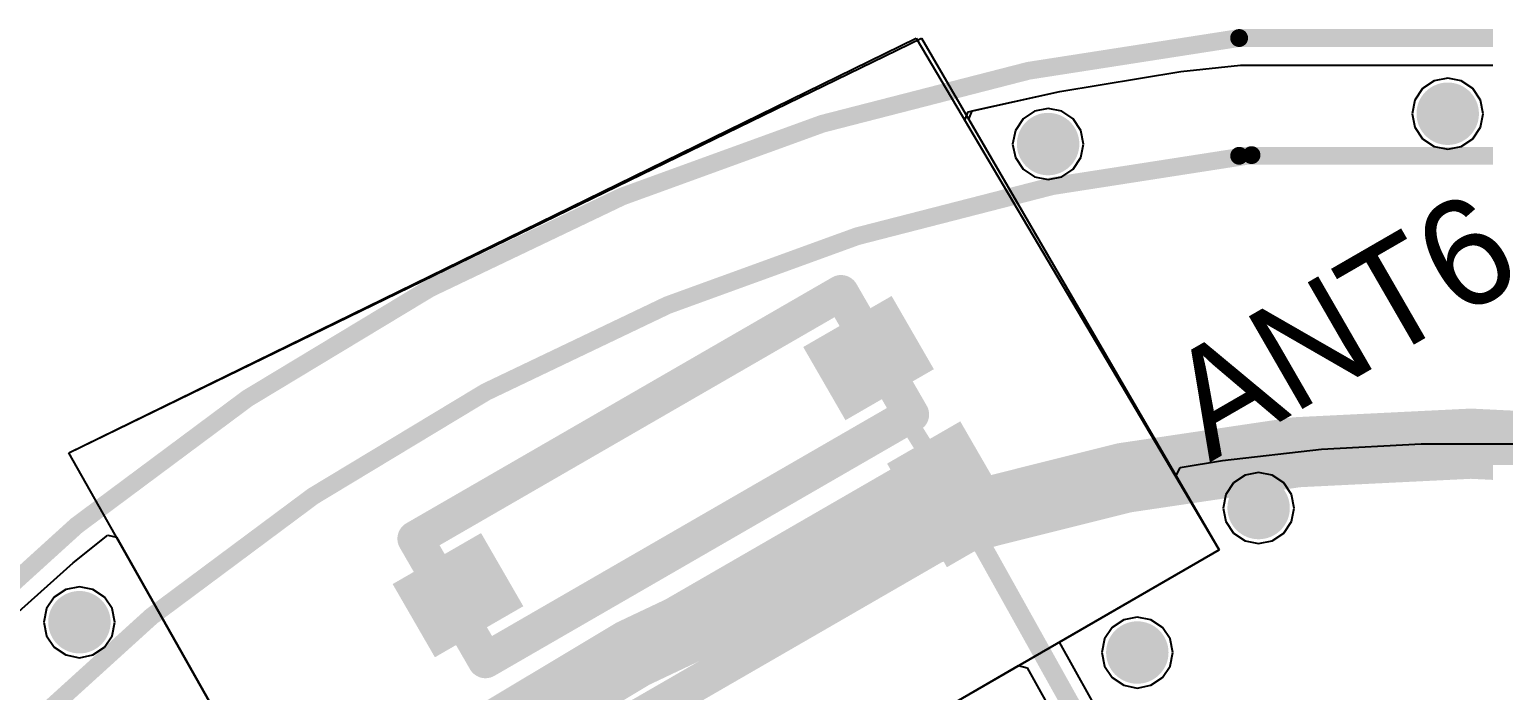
# Model space of a CAD drawing. Header units: millimetres. Extents: x 1.42 to 4.09, y 1.63 to 4.12.
# Drawn here: x 1.952 to 2.767, y 3.718 to 4.088 of the extents above; entities that cross this region are included whole.
import ezdxf

# ---------------------------------------------------------------- set-up
doc = ezdxf.new("R2010")
doc.units = ezdxf.units.MM
doc.header["$MEASUREMENT"] = 0
for name, color, linetype in [('BottomLayer', 5, 'Continuous'), ('BottomSolder', 6, 'Continuous'), ('Mechanical1', 6, 'Continuous'), ('Mechanical13', 56, 'Continuous'), ('Mechanical3', 76, 'Continuous'), ('MidLayer1', 16, 'Continuous'), ('MidLayer2', 76, 'Continuous'), ('MultiLayer', 9, 'Continuous'), ('TopLayer', 1, 'Continuous'), ('TopOverlay', 2, 'Continuous'), ('TopPaste', 8, 'Continuous'), ('TopSolder', 216, 'Continuous'), ('ViaHoleLayer', 16, 'Continuous')]:
    doc.layers.add(name, color=color, linetype=linetype)

# ---------------------------------------------------------------- blocks, each defined once
blk = doc.blocks.new('ANT7020LL05R2400A_25')
at = {"layer": 'Mechanical13', "const_width": 0.02}
for points in [[(-0.1378, -0.03937), (-0.1378, 0.03937)], [(0.1378, 0.03937), (-0.1378, 0.03937)], [(0.1378, -0.03937), (0.1378, 0.03937)], [(0.1378, -0.03937), (-0.1378, -0.03937)]]:
    blk.add_lwpolyline(points, dxfattribs=at)
at = {"layer": 'Mechanical13', "const_width": 0.01}
for points in [[(-0.1428, 0.03937, 1), (-0.1328, 0.03937, 1)], [(-0.1428, 0.03937, 1), (-0.1328, 0.03937, 1)], [(0.13279, 0.03937, 1), (0.1428, 0.03937, 1)], [(0.13279, 0.03937, 1), (0.1428, 0.03937, 1)], [(-0.1428, -0.03937, 1), (-0.13279, -0.03937, 1)], [(-0.1428, -0.03937, 1), (-0.13279, -0.03937, 1)], [(0.13279, -0.03937, 1), (0.1428, -0.03937, 1)], [(0.13279, -0.03937, 1), (0.1428, -0.03937, 1)]]:
    blk.add_lwpolyline(points, format="xyb", close=True, dxfattribs=at)
at = {"layer": 'TopLayer'}
for points in [[(-0.15748, -0.01968), (-0.10827, -0.01968), (-0.15748, 0.01969), (-0.10827, 0.01969)], [(0.15748, 0.01969), (0.10827, 0.01969), (0.15748, -0.01968), (0.10827, -0.01968)]]:
    blk.add_solid(points, dxfattribs=at)
at = {"layer": 'TopPaste'}
for points in [[(-0.15748, -0.01968), (-0.10827, -0.01968), (-0.15748, 0.01969), (-0.10827, 0.01969)], [(0.15748, 0.01969), (0.10827, 0.01969), (0.15748, -0.01968), (0.10827, -0.01968)]]:
    blk.add_solid(points, dxfattribs=at)
at = {"layer": 'TopSolder'}
for points in [[(-0.16148, -0.02368), (-0.10427, -0.02368), (-0.16148, 0.02369), (-0.10427, 0.02369)], [(0.16148, 0.02369), (0.10427, 0.02369), (0.16148, -0.02368), (0.10427, -0.02368)]]:
    blk.add_solid(points, dxfattribs=at)
blk = doc.blocks.new('2500AT44M0400_26')
at = {"layer": 'Mechanical13', "const_width": 0.02}
for points in [[(0.15748, 0.01968), (-0.15748, 0.01968)], [(-0.15748, -0.01969), (-0.15748, 0.01968)], [(0.15748, -0.01969), (0.15748, 0.01968)], [(0.15748, -0.01969), (-0.15748, -0.01969)]]:
    blk.add_lwpolyline(points, dxfattribs=at)
at = {"layer": 'Mechanical13', "const_width": 0.01}
for points in [[(-0.16248, 0.01968, 1), (-0.15248, 0.01968, 1)], [(-0.16248, 0.01968, 1), (-0.15248, 0.01968, 1)], [(0.15248, 0.01968, 1), (0.16248, 0.01968, 1)], [(0.15248, 0.01968, 1), (0.16248, 0.01968, 1)], [(-0.16248, -0.01969, 1), (-0.15248, -0.01969, 1)], [(-0.16248, -0.01969, 1), (-0.15248, -0.01969, 1)], [(0.15248, -0.01969, 1), (0.16248, -0.01969, 1)], [(0.15248, -0.01969, 1), (0.16248, -0.01969, 1)]]:
    blk.add_lwpolyline(points, format="xyb", close=True, dxfattribs=at)
at = {"layer": 'TopLayer'}
for points in [[(-0.17716, -0.02953), (-0.13779, -0.02953), (-0.17716, 0.02953), (-0.13779, 0.02953)], [(0.17717, 0.02953), (0.1378, 0.02953), (0.17717, -0.02953), (0.1378, -0.02953)]]:
    blk.add_solid(points, dxfattribs=at)
at = {"layer": 'TopPaste'}
for points in [[(-0.17716, -0.02953), (-0.13779, -0.02953), (-0.17716, 0.02953), (-0.13779, 0.02953)], [(0.17717, 0.02953), (0.1378, 0.02953), (0.17717, -0.02953), (0.1378, -0.02953)]]:
    blk.add_solid(points, dxfattribs=at)
at = {"layer": 'TopSolder'}
for points in [[(-0.18116, -0.03353), (-0.13379, -0.03353), (-0.18116, 0.03353), (-0.13379, 0.03353)], [(0.18117, 0.03353), (0.1338, 0.03353), (0.18117, -0.03353), (0.1338, -0.03353)]]:
    blk.add_solid(points, dxfattribs=at)

msp = doc.modelspace()

# ---------------------------------------------------------------- linework, layer by layer
at = {"layer": 'BottomLayer'}
for p, q in [((1.974, 3.851), (2.452, 4.08344)), ((2.452, 4.08344), (2.61895, 3.79666)), ((2.52955, 4.05346), (2.59747, 4.06459)), ((2.59747, 4.06459), (2.63089, 4.06813)), ((2.63089, 4.06813), (2.88911, 4.06814)), ((2.48048, 4.04254), (2.52955, 4.05346)), ((2.47848, 4.03796), (2.48048, 4.04254)), ((2.61895, 3.79666), (2.47848, 4.03796)), ((2.1561, 3.52943), (1.974, 3.851)), ((1.97653, 3.78932), (1.99585, 3.8047)), ((1.99585, 3.8047), (2.00076, 3.80374)), ((2.00076, 3.80374), (2.1561, 3.52943)), ((2.61895, 3.79666), (2.1561, 3.52943)), ((2.1561, 3.52943), (2.61895, 3.79666)), ((1.92519, 3.74349), (1.97653, 3.78932))]:
    msp.add_line(p, q, dxfattribs=at)
at = {"layer": 'BottomLayer', "const_width": 0.0135}
for points in [[(2.74025, 4.041, 1), (2.75375, 4.041, 1)], [(2.51625, 4.024, 1), (2.52975, 4.024, 1)], [(2.63425, 3.82, 1), (2.64775, 3.82, 1)], [(1.97325, 3.756, 1), (1.98675, 3.756, 1)], [(2.56625, 3.739, 1), (2.57975, 3.739, 1)]]:
    msp.add_lwpolyline(points, format="xyb", close=True, dxfattribs=at)
at = {"layer": 'BottomSolder', "const_width": 0.0175}
for points in [[(2.73825, 4.041, 1), (2.75575, 4.041, 1)], [(2.51425, 4.024, 1), (2.53175, 4.024, 1)], [(2.63225, 3.82, 1), (2.64975, 3.82, 1)], [(1.97125, 3.756, 1), (1.98875, 3.756, 1)], [(2.56425, 3.739, 1), (2.58175, 3.739, 1)]]:
    msp.add_lwpolyline(points, format="xyb", close=True, dxfattribs=at)
at = {"layer": 'Mechanical1', "const_width": 0.01}
msp.add_lwpolyline([(1.53656, 2.98993, -0.35351), (2.63007, 4.08344)], format="xyb", dxfattribs=at)
at = {"layer": 'Mechanical1', "const_width": 0.005}
for points in [[(2.62757, 4.08344, 1), (2.63257, 4.08344, 1)], [(2.62758, 4.08343, 1), (2.63258, 4.08343, 1)]]:
    msp.add_lwpolyline(points, format="xyb", close=True, dxfattribs=at)
at = {"layer": 'Mechanical1', "const_width": 0.01}
msp.add_lwpolyline([(2.63008, 4.08343), (2.88992, 4.08343)], dxfattribs=at)
at = {"layer": 'Mechanical3', "const_width": 0.01}
msp.add_lwpolyline([(1.6022, 2.98296, -0.35351), (2.63704, 4.0178)], format="xyb", dxfattribs=at)
msp.add_lwpolyline([(2.63008, 4.01743), (2.88992, 4.01743)], dxfattribs=at)
at = {"layer": 'Mechanical3'}
for points, const_width in [([(2.62758, 4.01743, 1), (2.63258, 4.01743, 1)], 0.005), ([(2.63454, 4.0178, 1), (2.63954, 4.0178, 1)], 0.005), ([(3.75606, 2.86, 1), (1.76394, 2.86, 1)], 0.03937)]:
    msp.add_lwpolyline(points, format="xyb", close=True, dxfattribs=dict(at, const_width=const_width))
at = {"layer": 'MidLayer1'}
for p, q in [((1.974, 3.851), (2.449, 4.08343)), ((2.449, 4.08343), (2.61895, 3.79666)), ((2.52955, 4.05346), (2.59747, 4.06459)), ((2.59747, 4.06459), (2.63089, 4.06813)), ((2.63089, 4.06813), (2.88911, 4.06814)), ((2.47823, 4.04204), (2.52955, 4.05346)), ((2.47625, 4.03745), (2.47823, 4.04204)), ((2.61895, 3.79666), (2.47625, 4.03745)), ((2.1561, 3.52943), (1.974, 3.851)), ((1.97653, 3.78932), (1.99585, 3.8047)), ((1.99585, 3.8047), (2.00076, 3.80374)), ((2.00076, 3.80374), (2.1561, 3.52943)), ((2.61895, 3.79666), (2.1561, 3.52943)), ((2.1561, 3.52943), (2.61895, 3.79666)), ((1.92519, 3.74349), (1.97653, 3.78932))]:
    msp.add_line(p, q, dxfattribs=at)
at = {"layer": 'MidLayer1', "const_width": 0.0135}
for points in [[(2.74025, 4.041, 1), (2.75375, 4.041, 1)], [(2.51625, 4.024, 1), (2.52975, 4.024, 1)], [(2.63425, 3.82, 1), (2.64775, 3.82, 1)], [(1.97325, 3.756, 1), (1.98675, 3.756, 1)], [(2.56625, 3.739, 1), (2.57975, 3.739, 1)]]:
    msp.add_lwpolyline(points, format="xyb", close=True, dxfattribs=at)
at = {"layer": 'MidLayer2'}
for p, q in [((1.974, 3.851), (2.452, 4.08344)), ((2.452, 4.08344), (2.61895, 3.79666)), ((2.52955, 4.05346), (2.59747, 4.06459)), ((2.59747, 4.06459), (2.63089, 4.06813)), ((2.63089, 4.06813), (2.88911, 4.06814)), ((2.48048, 4.04254), (2.52955, 4.05346)), ((2.73294, 4.05506), (2.72863, 4.04861)), ((2.73939, 4.05937), (2.73294, 4.05506)), ((2.747, 4.06088), (2.73939, 4.05937)), ((2.75461, 4.05937), (2.747, 4.06088)), ((2.76106, 4.05506), (2.75461, 4.05937)), ((2.76537, 4.04861), (2.76106, 4.05506)), ((2.72863, 4.04861), (2.72712, 4.041)), ((2.76688, 4.041), (2.76537, 4.04861)), ((2.47848, 4.03796), (2.48048, 4.04254)), ((2.61895, 3.79666), (2.47848, 4.03796)), ((2.50894, 4.03806), (2.50463, 4.03161)), ((2.51539, 4.04237), (2.50894, 4.03806)), ((2.523, 4.04388), (2.51539, 4.04237)), ((2.53061, 4.04237), (2.523, 4.04388)), ((2.53706, 4.03806), (2.53061, 4.04237)), ((2.54137, 4.03161), (2.53706, 4.03806)), ((2.72712, 4.041), (2.72863, 4.03339)), ((2.76537, 4.03339), (2.76688, 4.041)), ((2.50463, 4.03161), (2.50312, 4.024)), ((2.54288, 4.024), (2.54137, 4.03161)), ((2.72863, 4.03339), (2.73294, 4.02694)), ((2.76106, 4.02694), (2.76537, 4.03339)), ((2.50312, 4.024), (2.50463, 4.01639)), ((2.54137, 4.01639), (2.54288, 4.024)), ((2.73294, 4.02694), (2.73939, 4.02263)), ((2.73939, 4.02263), (2.747, 4.02112)), ((2.747, 4.02112), (2.75461, 4.02263)), ((2.75461, 4.02263), (2.76106, 4.02694)), ((2.50463, 4.01639), (2.50894, 4.00994)), ((2.53706, 4.00994), (2.54137, 4.01639)), ((2.50894, 4.00994), (2.51539, 4.00563)), ((2.51539, 4.00563), (2.523, 4.00412)), ((2.523, 4.00412), (2.53061, 4.00563)), ((2.53061, 4.00563), (2.53706, 4.00994)), ((2.1561, 3.52943), (1.974, 3.851)), ((2.62694, 3.83406), (2.62263, 3.82761)), ((2.63339, 3.83837), (2.62694, 3.83406)), ((2.641, 3.83988), (2.63339, 3.83837)), ((2.64861, 3.83837), (2.641, 3.83988)), ((2.65506, 3.83406), (2.64861, 3.83837)), ((2.65937, 3.82761), (2.65506, 3.83406)), ((2.62263, 3.82761), (2.62112, 3.82)), ((2.66088, 3.82), (2.65937, 3.82761)), ((2.62112, 3.82), (2.62263, 3.81239)), ((2.65937, 3.81239), (2.66088, 3.82)), ((2.62263, 3.81239), (2.62694, 3.80594)), ((2.65506, 3.80594), (2.65937, 3.81239)), ((1.97653, 3.78932), (1.99585, 3.8047)), ((1.99585, 3.8047), (2.00076, 3.80374)), ((2.00076, 3.80374), (2.1561, 3.52943)), ((2.62694, 3.80594), (2.63339, 3.80163)), ((2.63339, 3.80163), (2.641, 3.80012)), ((2.641, 3.80012), (2.64861, 3.80163)), ((2.64861, 3.80163), (2.65506, 3.80594)), ((2.61895, 3.79666), (2.1561, 3.52943)), ((2.1561, 3.52943), (2.61895, 3.79666)), ((1.92519, 3.74349), (1.97653, 3.78932)), ((1.98, 3.77588), (1.97239, 3.77437)), ((1.98761, 3.77437), (1.98, 3.77588)), ((1.96594, 3.77006), (1.96163, 3.76361)), ((1.97239, 3.77437), (1.96594, 3.77006)), ((1.99406, 3.77006), (1.98761, 3.77437)), ((1.99837, 3.76361), (1.99406, 3.77006)), ((1.96163, 3.76361), (1.96012, 3.756)), ((1.99988, 3.756), (1.99837, 3.76361)), ((1.96012, 3.756), (1.96163, 3.74839)), ((1.99837, 3.74839), (1.99988, 3.756)), ((2.55894, 3.75306), (2.55463, 3.74661)), ((2.56539, 3.75737), (2.55894, 3.75306)), ((2.573, 3.75888), (2.56539, 3.75737)), ((2.58061, 3.75737), (2.573, 3.75888)), ((2.58706, 3.75306), (2.58061, 3.75737)), ((2.59137, 3.74661), (2.58706, 3.75306)), ((1.96163, 3.74839), (1.96594, 3.74194)), ((1.99406, 3.74194), (1.99837, 3.74839)), ((2.55463, 3.74661), (2.55312, 3.739)), ((2.59288, 3.739), (2.59137, 3.74661)), ((1.96594, 3.74194), (1.97239, 3.73763)), ((1.97239, 3.73763), (1.98, 3.73612)), ((1.98, 3.73612), (1.98761, 3.73763)), ((1.98761, 3.73763), (1.99406, 3.74194)), ((2.55312, 3.739), (2.55463, 3.73139)), ((2.59137, 3.73139), (2.59288, 3.739)), ((2.55463, 3.73139), (2.55894, 3.72494)), ((2.58706, 3.72494), (2.59137, 3.73139)), ((2.55894, 3.72494), (2.56539, 3.72063)), ((2.56539, 3.72063), (2.573, 3.71912)), ((2.573, 3.71912), (2.58061, 3.72063)), ((2.58061, 3.72063), (2.58706, 3.72494))]:
    msp.add_line(p, q, dxfattribs=at)
at = {"layer": 'MidLayer2', "const_width": 0.0135}
for points in [[(2.74025, 4.041, 1), (2.75375, 4.041, 1)], [(2.51625, 4.024, 1), (2.52975, 4.024, 1)], [(2.63425, 3.82, 1), (2.64775, 3.82, 1)], [(1.97325, 3.756, 1), (1.98675, 3.756, 1)], [(2.56625, 3.739, 1), (2.57975, 3.739, 1)]]:
    msp.add_lwpolyline(points, format="xyb", close=True, dxfattribs=at)
at = {"layer": 'MultiLayer', "const_width": 0.0135}
for points in [[(2.74025, 4.041, 1), (2.75375, 4.041, 1)], [(2.51625, 4.024, 1), (2.52975, 4.024, 1)], [(2.63425, 3.82, 1), (2.64775, 3.82, 1)], [(1.97325, 3.756, 1), (1.98675, 3.756, 1)], [(2.56625, 3.739, 1), (2.57975, 3.739, 1)]]:
    msp.add_lwpolyline(points, format="xyb", close=True, dxfattribs=at)
at = {"layer": 'TopLayer'}
for p, q in [((1.974, 3.851), (2.452, 4.08344)), ((2.452, 4.08344), (2.61895, 3.79666)), ((2.1561, 3.52943), (1.974, 3.851)), ((2.62071, 3.84667), (2.67625, 3.85293)), ((2.67625, 3.85293), (2.73205, 3.85606)), ((2.73205, 3.85606), (2.78795, 3.85606)), ((2.59482, 3.8381), (2.59694, 3.84263)), ((2.59694, 3.84263), (2.62071, 3.84667)), ((2.61895, 3.79666), (2.59482, 3.8381)), ((2.61895, 3.79666), (2.1561, 3.52943)), ((2.52931, 3.7449), (2.61895, 3.79666)), ((2.59686, 3.62382), (2.52931, 3.7449)), ((2.1561, 3.52943), (2.50642, 3.73169)), ((2.50642, 3.73169), (2.51124, 3.73036)), ((2.51124, 3.73036), (2.5788, 3.60927))]:
    msp.add_line(p, q, dxfattribs=at)
for points, const_width in [([(2.74025, 4.041, 1), (2.75375, 4.041, 1)], 0.0135), ([(2.51625, 4.024, 1), (2.52975, 4.024, 1)], 0.0135), ([(2.41974, 3.90403, 1), (2.42495, 3.90403, 1)], 0.00521), ([(2.46742, 3.8277, 1), (2.47263, 3.8277, 1)], 0.00521), ([(2.46742, 3.8277, 1), (2.47263, 3.8277, 1)], 0.00521), ([(2.63425, 3.82, 1), (2.64775, 3.82, 1)], 0.0135), ([(1.97325, 3.756, 1), (1.98675, 3.756, 1)], 0.0135), ([(2.56625, 3.739, 1), (2.57975, 3.739, 1)], 0.0135)]:
    msp.add_lwpolyline(points, format="xyb", close=True, dxfattribs=dict(at, const_width=const_width))
at = {"layer": 'TopLayer', "const_width": 0.01042}
for points in [[(2.42234, 3.90403), (2.47003, 3.8277)], [(2.47003, 3.8277), (2.60025, 3.59428)]]:
    msp.add_lwpolyline(points, dxfattribs=at)
at = {"layer": 'ViaHoleLayer', "const_width": 0.0065}
for points in [[(2.74375, 4.041, 1), (2.75025, 4.041, 1)], [(2.51975, 4.024, 1), (2.52625, 4.024, 1)], [(2.63775, 3.82, 1), (2.64425, 3.82, 1)], [(1.97675, 3.756, 1), (1.98325, 3.756, 1)], [(2.56975, 3.739, 1), (2.57625, 3.739, 1)]]:
    msp.add_lwpolyline(points, format="xyb", close=True, dxfattribs=at)

# ---------------------------------------------------------------- block references
at = {"rotation": 210}
for name, p in [('ANT7020LL05R2400A_25', (2.30727, 3.8376)), ('2500AT44M0400_26', (2.33364, 3.74896))]:
    msp.add_blockref(name, p, dxfattribs=at)

# ---------------------------------------------------------------- texts
at = {"layer": 'TopOverlay'}
msp.add_text('ANT6', height=0.06, rotation=30, dxfattribs=at).set_placement((2.61352, 3.84545))

doc.saveas('drawing.dxf')
